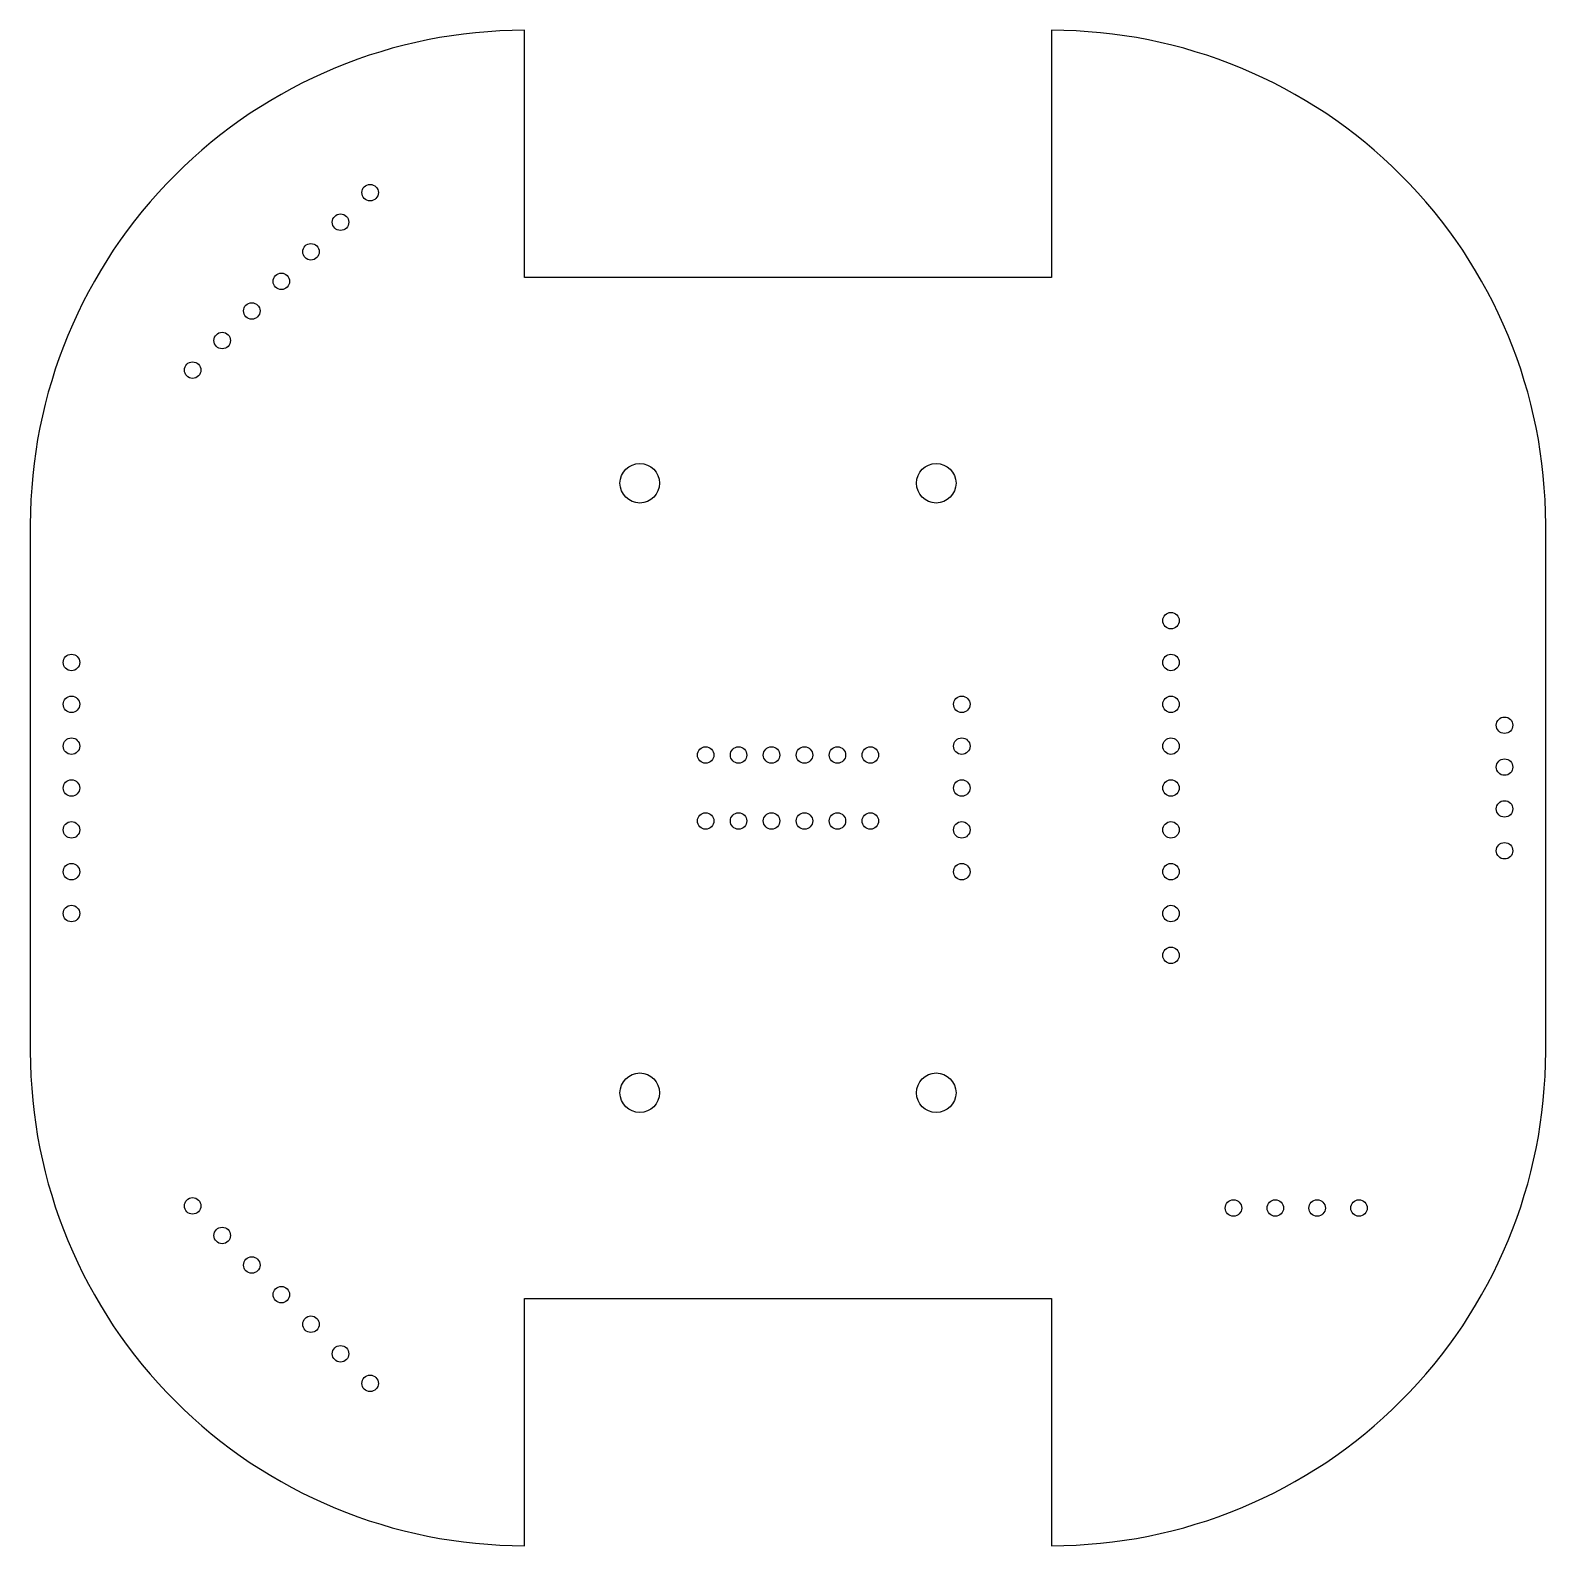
# Model space of a CAD drawing. Header units: millimetres. Extents: x -46 to 46, y -46 to 46.
import ezdxf

# ---------------------------------------------------------------- set-up
doc = ezdxf.new("R2010")
doc.units = ezdxf.units.MM

msp = doc.modelspace()

# ---------------------------------------------------------------- linework, layer by layer
msp.add_lwpolyline([(-16, 31), (-16, 46, 0.414214), (-46, 16), (-46, -16, 0.414214), (-16, -46), (-16, -31), (16, -31), (16, -46, 0.414214), (46, -16), (46, 16, 0.414214), (16, 46), (16, 31)], format="xyb", close=True)
for centre, radius in [((-25.371, 36.147), 0.5), ((-27.167, 34.351), 0.5), ((-28.963, 32.555), 0.5), ((-30.759, 30.759), 0.5), ((-32.555, 28.963), 0.5), ((-34.351, 27.167), 0.5), ((-36.147, 25.371), 0.5), ((-9, 18.5), 1.2), ((9, 18.5), 1.2), ((23.25, 10.16), 0.5), ((-43.5, 7.62), 0.5), ((23.25, 7.62), 0.5), ((-43.5, 5.08), 0.5), ((10.55, 5.08), 0.5), ((23.25, 5.08), 0.5), ((43.5, 3.81), 0.5), ((-43.5, 2.54), 0.5), ((10.55, 2.54), 0.5), ((23.25, 2.54), 0.5), ((-5, 2), 0.5), ((-3, 2), 0.5), ((-1, 2), 0.5), ((1, 2), 0.5), ((3, 2), 0.5), ((5, 2), 0.5), ((43.5, 1.27), 0.5), ((-43.5, 0), 0.5), ((10.55, 0), 0.5), ((23.25, 0), 0.5), ((43.5, -1.27), 0.5), ((-5, -2), 0.5), ((-3, -2), 0.5), ((-1, -2), 0.5), ((1, -2), 0.5), ((3, -2), 0.5), ((5, -2), 0.5), ((-43.5, -2.54), 0.5), ((10.55, -2.54), 0.5), ((23.25, -2.54), 0.5), ((43.5, -3.81), 0.5), ((-43.5, -5.08), 0.5), ((10.55, -5.08), 0.5), ((23.25, -5.08), 0.5), ((-43.5, -7.62), 0.5), ((23.25, -7.62), 0.5), ((23.25, -10.16), 0.5), ((-9, -18.5), 1.2), ((9, -18.5), 1.2), ((-36.147, -25.371), 0.5), ((27.045, -25.5), 0.5), ((29.585, -25.5), 0.5), ((32.125, -25.5), 0.5), ((34.665, -25.5), 0.5), ((-34.351, -27.167), 0.5), ((-32.555, -28.963), 0.5), ((-30.759, -30.759), 0.5), ((-28.963, -32.555), 0.5), ((-27.167, -34.351), 0.5), ((-25.371, -36.147), 0.5)]:
    msp.add_circle(centre, radius)

doc.saveas('drawing.dxf')
